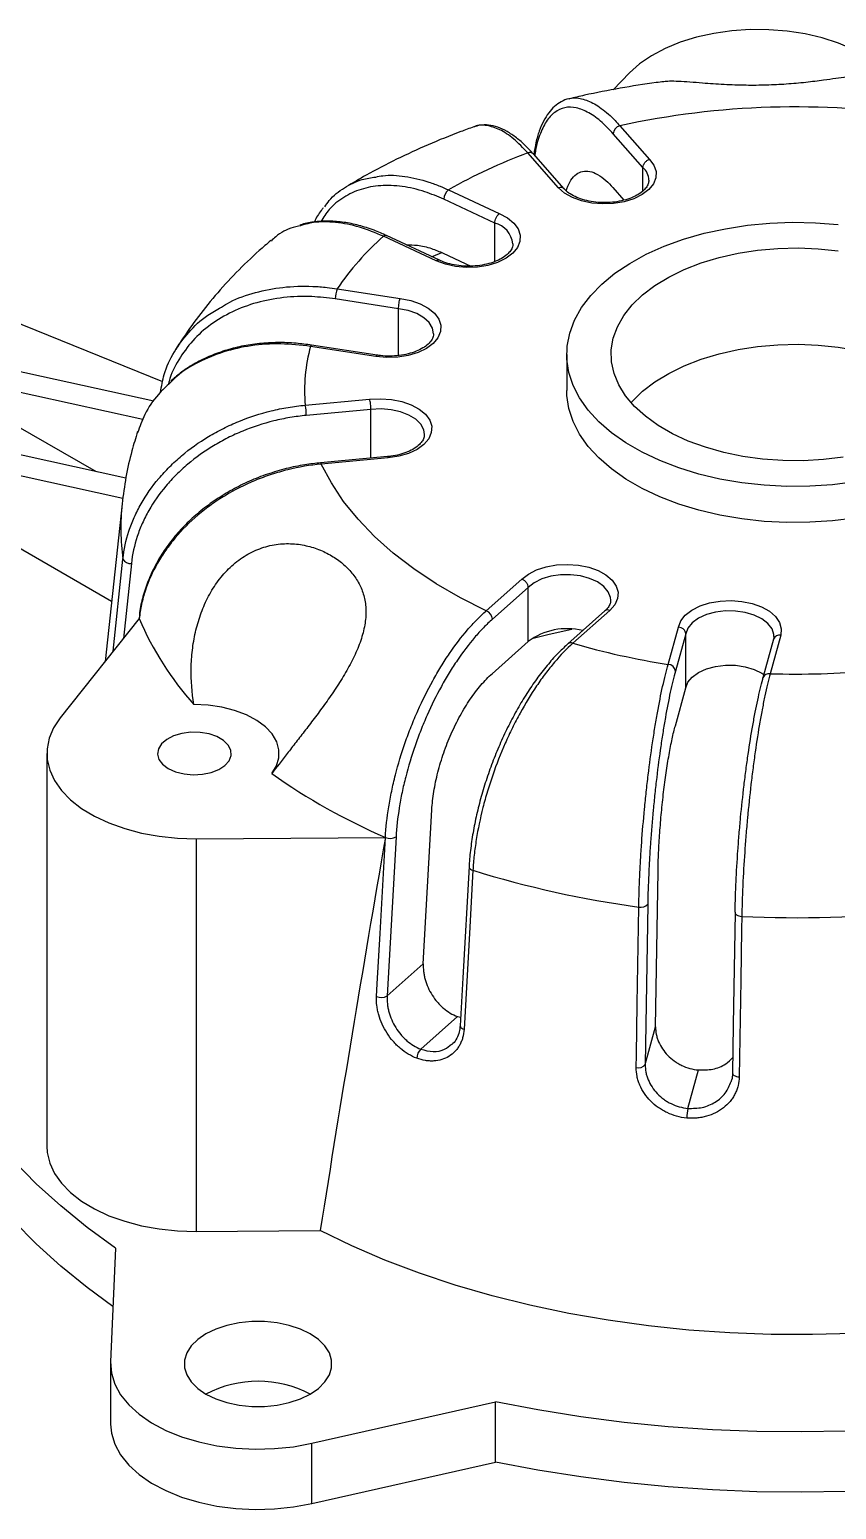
# Model space of a CAD drawing. Header units: millimetres. Extents: x 2 to 418, y 2 to 295.
# Drawn here: x 282.8 to 319.2, y 174.5 to 241.3 of the extents above; entities that cross this region are included whole.
import ezdxf

# ---------------------------------------------------------------- set-up
doc = ezdxf.new("R2010")
doc.units = ezdxf.units.MM

msp = doc.modelspace()

# ---------------------------------------------------------------- linework, layer by layer
at = {"color": 7, "linetype": 'Continuous', "lineweight": 25}
for p, q in [((309.872121, 239.348742), (309.134374, 238.59134)), ((309.43855, 236.961526), (310.777929, 235.444021)), ((310.484713, 235.08019), (309.141548, 236.601985)), ((306.673315, 234.163888), (305.28306, 235.739034)), ((306.923228, 234.112286), (305.532973, 235.687431)), ((310.484713, 234.02057), (310.484713, 235.08019)), ((301.699012, 234.063358), (303.991777, 232.99154)), ((309.126716, 234.169167), (309.626341, 233.603095)), ((303.788484, 232.566785), (301.489239, 233.641633)), ((301.143962, 230.8583), (298.764109, 231.97083)), ((301.285125, 230.888087), (298.905272, 232.000617)), ((303.788484, 230.823864), (303.788484, 232.566785)), ((288.785239, 225.393748), (274.951743, 230.98554)), ((301.463849, 231.203879), (302.701934, 230.625101)), ((296.67054, 229.598476), (299.52025, 229.157672)), ((299.442032, 228.698373), (296.584267, 229.140423)), ((299.442032, 226.580728), (299.442032, 228.698373)), ((298.421648, 226.540181), (295.463695, 226.997729)), ((298.472603, 226.597417), (295.51465, 227.054964)), ((307.044816, 226.635522), (307.044816, 225.00244)), ((288.383767, 224.520385), (279.076532, 226.56333)), ((277.898021, 225.88299), (285.771624, 221.337655)), ((287.890822, 223.689562), (277.898021, 225.88299)), ((295.222602, 224.338897), (298.136517, 224.605326)), ((298.196898, 224.143838), (295.274746, 223.876656)), ((298.196898, 221.947381), (298.196898, 224.143838)), ((287.119651, 221.041762), (274.362487, 223.841969)), ((273.183976, 223.161629), (286.478025, 215.487138)), ((286.986443, 220.131977), (273.183976, 223.161629)), ((298.946734, 222.015941), (295.922137, 221.739392)), ((298.977085, 221.956173), (295.952488, 221.679624)), ((286.949559, 219.879596), (286.185757, 212.764597)), ((303.407376, 215.053527), (305.014191, 216.481897)), ((305.298289, 216.10895), (303.686933, 214.676542)), ((305.298289, 213.659327), (305.298289, 216.10895)), ((287.725843, 214.700961), (284.156913, 210.213713)), ((287.717324, 214.756637), (287.709283, 214.68014)), ((308.765443, 215.046828), (307.097596, 213.564203)), ((308.986906, 215.069879), (307.319059, 213.587254)), ((311.624868, 212.633262), (312.086387, 214.315429)), ((312.41692, 214.017901), (311.954097, 212.330979)), ((312.41692, 211.568278), (312.41692, 214.017901)), ((316.710501, 213.958296), (316.231452, 212.212233)), ((303.66914, 212.211103), (305.298289, 213.659327)), ((316.389046, 213.774309), (315.909997, 212.028247)), ((316.389046, 213.774309), (316.387687, 213.769103)), ((311.948986, 209.862728), (312.41692, 211.568278)), ((283.548813, 208.607835), (283.548813, 190.867426)), ((300.560183, 199.104559), (300.947284, 206.064649)), ((290.291187, 204.759499), (298.847273, 204.815594)), ((290.291187, 204.759499), (290.291187, 187.01909)), ((299.328669, 204.839287), (298.928963, 197.654494)), ((311.056013, 196.265123), (311.167199, 203.286356)), ((310.70229, 201.805333), (310.587485, 194.557405)), ((314.650404, 201.444466), (314.646343, 201.419705)), ((298.928963, 197.654494), (300.560183, 199.104559)), ((300.444892, 195.251969), (302.100934, 196.724099)), ((302.100934, 196.724099), (302.249609, 196.695562)), ((310.587485, 194.557405), (311.056013, 196.265123)), ((312.514479, 192.577349), (312.990137, 194.311052)), ((290.291187, 187.01909), (295.900612, 187.055866)), ((286.647544, 186.268968), (286.432029, 181.12477)), ((286.43008, 181.031718), (286.43008, 178.309915)), ((295.527682, 177.448114), (303.827552, 179.324444)), ((303.827552, 176.602642), (303.827552, 179.324444)), ((295.527682, 174.726312), (295.527682, 177.448114)), ((295.527682, 174.726312), (303.827552, 176.602642))]:
    msp.add_line(p, q, dxfattribs=at)
at = {"color": 8, "linetype": 'Continuous', "lineweight": 25}
msp.add_line((287.37115, 217.191007), (287.015528, 213.807876), dxfattribs=at)
at = {"color": 7, "linetype": 'Continuous', "lineweight": 25, "flags": 128}
for points in [[(321.121466, 239.68844), (320.594745, 240.064719), (319.990413, 240.399878), (319.31802, 240.688622), (318.58819, 240.926387), (317.812455, 241.109416), (317.003073, 241.234818), (316.172834, 241.30061), (315.334857, 241.305754), (314.502382, 241.250167), (313.688565, 241.134729), (312.906264, 240.961263), (312.167841, 240.732511), (311.484965, 240.452086), (310.868424, 240.124421), (310.327963, 239.754692), (309.872121, 239.348742)], [(310.777929, 235.444021), (310.976739, 235.182167), (311.075339, 234.901988), (311.069287, 234.616107), (310.958856, 234.337403), (310.74902, 234.078432), (310.449234, 233.85086), (310.073001, 233.664939), (309.637272, 233.529046), (309.161676, 233.449301), (308.667639, 233.429298), (308.177418, 233.469938), (307.713096, 233.56939), (307.295592, 233.723173), (306.943714, 233.924361), (306.673315, 234.163888)], [(303.991777, 232.99154), (304.357893, 232.799006), (304.645372, 232.566202), (304.841265, 232.303616), (304.936746, 232.023077), (304.927513, 231.737225), (304.813984, 231.458936), (304.601272, 231.200748), (304.298959, 230.974292), (303.920666, 230.78977), (303.483434, 230.655495), (303.006961, 230.577515), (302.512712, 230.559344), (302.022952, 230.601801), (301.559747, 230.702972), (301.143962, 230.8583)], [(320.052613, 220.873478), (319.045513, 220.748385), (318.021842, 220.6818), (316.991774, 220.674387), (315.965546, 220.726218), (314.953356, 220.836778), (313.965266, 221.004968), (313.011094, 221.229118), (312.100324, 221.506999), (311.242008, 221.835849), (310.444675, 222.212401), (309.71625, 222.632912), (309.063972, 223.093202), (308.494325, 223.588698), (308.012969, 224.114474), (307.624688, 224.665306), (307.333342, 225.235718), (307.141826, 225.820043), (307.052042, 226.412472), (307.064884, 227.007117), (307.180224, 227.59807), (307.396916, 228.179456), (307.712806, 228.745499), (308.124754, 229.290571), (308.628666, 229.809256), (309.219535, 230.296399), (309.891488, 230.747159), (310.637846, 231.157055), (311.451193, 231.522014), (312.323445, 231.83841), (313.245932, 232.103096), (314.209487, 232.313444), (315.204534, 232.467361), (316.221183, 232.563319), (317.249331, 232.600364), (318.278759, 232.578128), (319.299236, 232.496832)], [(319.534975, 221.988712), (318.636386, 221.879943), (317.722524, 221.8289), (316.804482, 221.836203), (315.893404, 221.901763), (315.000348, 222.024785), (314.136155, 222.203775), (313.311316, 222.43656), (312.535843, 222.720314), (311.819149, 223.051594), (311.169933, 223.426379), (310.596077, 223.840117), (310.104546, 224.287789), (309.701307, 224.763958), (309.391254, 225.262846), (309.178151, 225.778396), (309.064585, 226.30435), (309.051935, 226.834325), (309.140353, 227.361886), (309.328768, 227.88063), (309.61489, 228.384261), (309.995249, 228.866664), (310.465225, 229.321983), (311.019116, 229.744693), (311.650196, 230.129662), (312.350806, 230.472217), (313.112441, 230.768199), (313.925856, 231.014016), (314.781177, 231.206684), (315.668022, 231.343865), (316.575625, 231.423893), (317.49297, 231.445796), (318.408921, 231.409309), (319.312361, 231.314875)], [(299.52025, 229.157672), (299.990366, 229.067748), (300.417018, 228.922572), (300.780984, 228.728684), (301.065867, 228.494819), (301.258835, 228.231512), (301.351193, 227.950626), (301.33878, 227.664813), (301.222157, 227.386951), (301.006577, 227.129557), (300.701752, 226.904227), (300.321413, 226.721111), (299.882697, 226.588459), (299.405366, 226.512248), (298.910925, 226.49591), (298.421648, 226.540181)], [(309.947295, 224.458079), (309.995249, 224.511779), (310.465225, 224.967099), (311.019116, 225.389809), (311.650196, 225.774778), (312.350806, 226.117332), (313.112441, 226.413315), (313.925856, 226.659132), (314.781177, 226.8518), (315.668022, 226.988981), (316.575625, 227.069008), (317.49297, 227.090912), (318.408921, 227.054425), (319.312361, 226.95999), (320.192321, 226.808755), (321.038121, 226.602555), (321.839494, 226.343892), (322.586713, 226.035907), (323.270706, 225.682338)], [(298.136517, 224.605326), (298.629346, 224.633562), (299.121397, 224.601116), (299.590503, 224.509451), (300.01553, 224.362697), (300.377332, 224.167464), (300.659608, 223.932547), (300.849642, 223.66853), (300.938873, 223.387307), (300.923282, 223.101547), (300.80357, 222.824123), (300.58513, 222.567533), (300.277805, 222.343337), (299.895437, 222.161635), (299.455254, 222.030613), (298.977085, 221.956173)], [(320.052613, 219.240396), (319.045513, 219.115303), (318.021842, 219.048719), (316.991774, 219.041305), (315.965546, 219.093136), (314.953356, 219.203696), (313.965266, 219.371887), (313.011094, 219.596036), (312.100324, 219.873917), (311.242008, 220.202768), (310.444675, 220.579319), (309.71625, 220.99983), (309.063972, 221.460121), (308.494325, 221.955616), (308.012969, 222.481393), (307.624688, 223.032224), (307.333342, 223.602637), (307.141826, 224.186961), (307.052042, 224.77939), (307.044816, 225.00244)], [(303.407376, 215.053527), (302.241354, 215.639216), (301.1488, 216.270352), (300.135018, 216.94387), (299.204929, 217.656502), (298.363047, 218.404789), (297.613457, 219.185098), (296.9598, 219.993643), (296.405246, 220.826499), (295.952488, 221.679624)], [(305.014191, 216.481897), (305.30761, 216.712218), (305.678623, 216.901602), (306.110517, 217.041517), (306.583834, 217.125659), (307.077251, 217.150238), (307.568539, 217.114147), (308.035567, 217.019012), (308.457294, 216.869118), (308.814722, 216.671218), (309.091748, 216.434228), (309.275892, 216.168823), (309.358859, 215.886962), (309.336911, 215.601341), (309.211036, 215.324827), (308.986906, 215.069879)], [(312.086387, 214.315429), (312.192162, 214.594734), (312.397666, 214.85486), (312.693642, 215.084089), (313.066754, 215.272093), (313.500195, 215.410404), (313.974439, 215.49279), (314.468119, 215.515539), (314.958996, 215.477627), (315.424955, 215.380762), (315.845006, 215.229308), (316.200225, 215.030087), (316.474609, 214.792074), (316.655797, 214.525993), (316.735626, 214.243829), (316.710501, 213.958296)], [(305.4704, 213.804499), (306.252305, 213.997217), (307.279081, 214.227294)], [(312.41692, 211.568278), (312.515873, 211.824801), (312.712749, 212.06176), (312.997351, 212.266879), (313.354931, 212.429529), (313.766963, 212.541284), (314.212099, 212.596353), (314.667277, 212.591884), (315.108911, 212.528107), (315.514121, 212.408327), (315.861912, 212.23875), (315.951601, 212.179887)], [(286.647544, 186.268968), (285.370868, 187.201278), (284.178973, 188.170271), (283.075016, 189.173381), (282.061921, 190.207952), (281.14237, 191.271242), (280.318802, 192.360436), (279.593395, 193.472648), (278.968072, 194.604933), (278.44449, 195.75429), (278.024035, 196.917677), (277.707821, 198.09201), (277.496685, 199.274181), (277.391187, 200.461056), (277.391606, 201.649494), (277.497941, 202.836344), (277.709911, 204.018465), (278.026953, 205.192724), (278.448228, 206.356012), (278.972621, 207.505246), (279.598742, 208.637384), (280.324933, 209.749425), (281.14927, 210.838426), (282.06957, 211.9015)], [(315.902222, 211.970155), (315.908548, 212.022677), (315.909997, 212.028247)], [(293.70966, 207.697779), (293.92273, 208.044947), (294.033105, 208.407707), (294.037727, 208.776011), (293.936468, 209.139657), (293.732134, 209.488571), (293.430383, 209.813087), (293.039577, 210.104216), (292.570539, 210.353894), (292.036263, 210.555203), (291.451549, 210.702569), (290.832595, 210.791907), (290.196546, 210.820744)], [(284.156913, 210.213713), (283.855793, 209.762242), (283.655165, 209.292529), (283.5582, 208.811997), (283.566429, 208.328239), (283.679723, 207.848899), (283.896291, 207.381551), (284.212711, 206.93358), (284.623983, 206.512065), (285.123609, 206.123666), (285.703694, 205.774521), (286.355071, 205.470146), (287.067449, 205.21535), (287.829569, 205.014161), (288.629391, 204.869757), (289.454275, 204.78442), (290.291187, 204.759499)], [(289.036968, 207.927495), (289.367077, 207.779676), (289.750494, 207.683892), (290.163128, 207.646164), (290.579052, 207.668861), (290.97213, 207.750557), (291.317666, 207.886119), (291.593947, 208.067029), (291.783614, 208.28192), (291.87475, 208.517289), (291.861627, 208.758348), (291.745071, 208.98995), (291.532405, 209.197541), (291.236991, 209.36808), (290.877393, 209.490849), (290.476204, 209.558136), (290.058632, 209.565711), (289.650916, 209.5131), (289.278674, 209.403608), (288.965294, 209.244114), (288.730469, 209.04464), (288.588952, 208.817721), (288.549635, 208.577614), (288.61499, 208.339405), (288.78091, 208.118063), (289.036968, 207.927495)], [(298.448052, 197.630586), (298.47975, 198.201091), (298.606543, 200.483113), (298.847273, 204.815594)], [(302.627942, 203.496305), (302.348132, 198.466936), (302.228248, 196.311519)], [(302.801988, 203.333137), (302.770205, 202.762659), (302.643077, 200.48075), (302.401744, 196.148511)], [(310.181709, 194.424695), (310.190778, 195.000203), (310.227054, 197.302234), (310.295921, 201.672704)], [(314.646344, 201.41965), (314.565975, 196.346087), (314.531542, 194.171734)], [(314.953221, 201.246996), (314.944055, 200.671493), (314.907394, 198.369487), (314.837806, 193.999095)], [(286.536745, 183.624271), (285.370868, 184.479475), (284.178973, 185.448468), (283.075016, 186.451578), (282.061921, 187.486149), (281.14237, 188.549439), (280.318802, 189.638633), (279.593395, 190.750845), (278.968072, 191.88313), (278.44449, 193.032488), (278.024035, 194.195874), (277.707821, 195.370208), (277.496685, 196.552378), (277.391187, 197.739254), (277.37815, 198.328773)], [(283.548813, 190.867426), (283.566429, 190.58783), (283.679723, 190.10849), (283.896291, 189.641142), (284.212711, 189.193171), (284.623983, 188.771656), (285.123609, 188.383257), (285.703694, 188.034112), (286.355071, 187.729737), (287.067449, 187.474941), (287.829569, 187.273752), (288.629391, 187.129348), (289.454275, 187.044011), (290.291187, 187.01909)], [(320.004422, 182.415085), (318.142211, 182.358718), (316.277468, 182.364314), (314.416373, 182.431857), (312.565096, 182.56112), (310.729775, 182.751677), (308.916494, 183.002896), (307.131263, 183.313943), (305.380001, 183.683788), (303.668514, 184.111204), (302.002474, 184.594775), (300.387405, 185.132897), (298.828661, 185.723787), (297.331409, 186.365486), (295.900612, 187.055866)], [(290.739724, 179.671038), (291.184826, 179.45543), (291.68802, 179.287717), (292.234017, 179.172994), (292.806228, 179.114748), (293.387266, 179.114748), (293.959477, 179.172994), (294.505475, 179.287717), (295.008669, 179.45543), (295.45377, 179.671038), (295.827254, 179.927989), (296.117773, 180.218477), (296.3165, 180.533675), (296.417396, 180.864005), (296.417396, 181.199431), (296.3165, 181.529762), (296.117773, 181.844959), (295.827254, 182.135447), (295.45377, 182.392398), (295.008669, 182.608006), (294.505475, 182.775719), (293.959477, 182.890442), (293.387266, 182.948688), (292.806228, 182.948688), (292.234017, 182.890442), (291.68802, 182.775719), (291.184826, 182.608006), (290.739724, 182.392398), (290.36624, 182.135447), (290.075721, 181.844959), (289.876994, 181.529762), (289.776098, 181.199431), (289.776098, 180.864005), (289.876994, 180.533675), (290.075721, 180.218477), (290.36624, 179.927989), (290.739724, 179.671038)], [(286.432029, 181.12477), (286.468232, 180.620574), (286.618396, 180.123446), (286.87994, 179.641934), (287.248368, 179.184316), (287.717345, 178.758459), (288.278808, 178.371686), (288.923105, 178.030646), (289.639157, 177.741203), (290.414654, 177.508332), (291.236264, 177.336037), (292.089861, 177.227282), (292.960768, 177.183934), (293.834013, 177.20674), (294.694583, 177.295308), (295.527682, 177.448114)], [(319.659631, 177.996659), (317.647508, 177.959591), (315.634703, 177.981012), (313.626314, 178.060868), (311.627429, 178.198956), (309.64311, 178.394926), (307.678383, 178.648283), (305.738226, 178.958384), (303.827552, 179.324444)], [(286.43008, 178.309915), (286.468232, 177.898771), (286.618396, 177.401643), (286.87994, 176.920131), (287.248368, 176.462513), (287.717345, 176.036656), (288.278808, 175.649884), (288.923105, 175.308844), (289.639157, 175.0194), (290.414654, 174.786529), (291.236264, 174.614235), (292.089861, 174.505479), (292.960768, 174.462131), (293.834013, 174.484937), (294.694583, 174.573505), (295.527682, 174.726312)], [(319.659631, 175.274856), (317.647508, 175.237789), (315.634703, 175.259209), (313.626314, 175.339065), (311.627429, 175.477153), (309.64311, 175.673124), (307.678383, 175.92648), (305.738226, 176.236582), (303.827552, 176.602642)]]:
    msp.add_lwpolyline(points, dxfattribs=at)
at = {"color": 8, "linetype": 'Continuous', "lineweight": 25, "flags": 128}
for points in [[(300.950751, 231.0444), (301.007235, 231.069089), (301.40447, 231.239001)], [(301.025556, 227.567212), (300.977159, 227.821573), (300.827702, 228.069812), (300.584874, 228.29211), (300.261255, 228.476947), (299.873613, 228.614748), (299.442032, 228.698373)], [(295.515413, 227.054826), (295.511625, 227.055123), (295.49671, 227.048141), (295.480526, 227.028761), (295.463695, 226.997729)], [(298.421648, 226.540181), (298.438479, 226.571213), (298.454663, 226.590593), (298.469578, 226.597576), (298.472603, 226.597417)], [(300.612065, 223.011619), (300.578641, 223.22463), (300.445347, 223.475918), (300.217069, 223.703295), (299.905632, 223.894981), (299.527175, 224.041042), (299.101304, 224.133913), (298.650086, 224.16878), (298.196898, 224.143838)], [(298.977085, 221.956173), (298.966912, 221.988022), (298.95713, 222.008187), (298.948115, 222.015894), (298.946734, 222.015941)], [(295.921673, 221.73933), (295.923518, 221.739345), (295.932533, 221.731638), (295.942315, 221.711473), (295.952488, 221.679624)], [(286.550023, 213.222592), (286.550933, 213.231253), (286.987994, 217.389524)], [(309.029998, 215.527671), (309.018271, 215.656228), (308.917837, 215.912558), (308.719592, 216.149137), (308.433807, 216.353706), (308.075288, 216.515667), (307.662612, 216.626627), (307.21716, 216.680839), (306.762012, 216.675493), (306.320748, 216.610866), (305.916233, 216.490306), (305.569424, 216.32006), (305.298289, 216.10895)], [(287.7174, 214.757468), (287.716866, 214.740063), (287.725843, 214.700961)], [(316.405886, 213.893338), (316.400851, 213.978781), (316.317068, 214.237098), (316.134265, 214.477785), (315.861912, 214.688373), (315.514121, 214.857949), (315.108911, 214.977729), (314.667277, 215.041506), (314.212099, 215.045976), (313.766963, 214.990906), (313.354931, 214.879152), (312.997351, 214.716501), (312.712749, 214.511383), (312.515873, 214.274424), (312.41692, 214.017901)], [(302.628032, 203.497824), (302.628116, 203.483841), (302.638129, 203.448457), (302.661783, 203.414314), (302.69808, 203.382854), (302.745483, 203.355408), (302.801988, 203.333137)], [(314.646343, 201.419705), (314.646739, 201.40997), (314.657151, 201.37566), (314.681199, 201.342986), (314.717865, 201.31333), (314.7656, 201.287947), (314.822385, 201.267909), (314.88582, 201.254063), (314.953221, 201.246996)], [(302.22823, 196.311578), (302.228398, 196.299162), (302.238345, 196.263816), (302.261908, 196.2297), (302.298091, 196.198254), (302.345368, 196.170805), (302.401744, 196.148511)], [(314.531536, 194.171789), (314.531929, 194.162079), (314.542306, 194.127804), (314.56629, 194.09516), (314.60287, 194.065522), (314.650501, 194.040142), (314.707175, 194.02009), (314.770501, 194.006213), (314.837806, 193.999095)]]:
    msp.add_lwpolyline(points, dxfattribs=at)
at = {"color": 7, "linetype": 'Continuous', "lineweight": 25}
for centre, radius, start, end in [((317.391422, 200.224176), 37.58831, 81.25503915, 102.2148634), ((309.549977, 236.56704), 0.409921, 105.77290688, 175.1096927), ((313.714956, 213.033581), 24.220538, 110.37297849, 119.74267841), ((302.055276, 233.623112), 0.56634, 128.98103865, 178.12592955), ((306.953164, 222.634156), 12.419102, 131.2535076, 145.89060288), ((297.85586, 229.138073), 1.271595, 158.77279644, 179.8941026), ((302.693551, 225.001806), 7.500302, 164.56694127, 185.07066549), ((293.198352, 223.876482), 2.076394, 0.00480962, 12.8677157), ((287.313923, 217.549575), 0.363106, 206.15381727, 279.06772717), ((300.644858, 220.200353), 14.040808, 203.05857871, 221.91480201), ((303.250126, 214.64477), 0.437961, 4.16020859, 68.95810677), ((307.04606, 211.349679), 2.896407, 75.66443544, 127.11573234), ((316.710267, 245.780074), 33.534646, 253.73711204, 261.2776657), ((311.61628, 212.293478), 0.339892, 6.33438682, 88.55226749), ((317.378526, 250.439175), 38.244148, 268.2812431, 275.18865945), ((310.546624, 231.69026), 29.310792, 234.94035682, 246.47505729), ((299.064504, 205.304215), 0.534734, 246.0309926, 299.60454129), ((316.470714, 247.282229), 46.02561, 252.72364272, 262.28995402), ((310.399755, 202.043428), 0.38499, 254.35334748, 321.79727254), ((317.377206, 253.678712), 52.487718, 267.35302711, 276.11579357), ((298.664803, 198.119368), 0.534685, 246.08502624, 299.60697848), ((300.909522, 194.802051), 0.646766, 135.92159584, 176.3931005), ((310.285131, 194.795179), 0.384649, 254.40270562, 321.81810782), ((314.5575, 192.112956), 2.095137, 167.19386165, 179.272605), ((293.096747, 175.146329), 5.101445, 62.48665146, 117.51334854)]:
    msp.add_arc(centre, radius, start, end, dxfattribs=at)
at = {"color": 8, "linetype": 'Continuous', "lineweight": 25}
for centre, radius, start, end in [((305.368507, 235.521885), 0.233355, 45.1874972, 111.47943449), ((309.952774, 234.482936), 0.799795, 1.40046671, 48.310408), ((306.758789, 233.946141), 0.233922, 45.89751581, 111.43204469), ((298.860003, 231.865766), 0.142246, 71.44305289, 132.38730246), ((303.504376, 231.485936), 1.117565, 7.50191491, 75.27259318), ((301.239929, 230.75308), 0.142412, 71.63285752, 132.36664054), ((297.086262, 218.790728), 10.195018, 173.84056334, 187.89973731), ((308.894797, 214.879435), 0.211549, 64.18918219, 127.69521923), ((316.657308, 213.678423), 0.284883, 79.23858322, 160.33121791), ((307.227621, 213.392867), 0.214819, 64.80809411, 128.08124145), ((316.18403, 211.922276), 0.293809, 80.71172808, 158.85807305)]:
    msp.add_arc(centre, radius, start, end, dxfattribs=at)
at = {"color": 7, "linetype": 'Continuous', "lineweight": 25}
for points, knots in [([(311.426459, 238.950689), (311.313095, 238.937506), (310.649984, 238.860391), (309.453668, 238.659808), (308.142708, 238.411514), (307.383266, 238.233956), (307.151816, 238.179843)], [0, 0, 0, 0, 0.077860364, 0.455432503, 0.834036018, 1, 1, 1, 1]), ([(320.508567, 239.227708), (320.486642, 239.230786), (320.392779, 239.243966), (320.118592, 239.221027), (319.700647, 239.170443), (319.200916, 239.096906), (318.591595, 239.009162), (317.842427, 238.914439), (316.970062, 238.834598), (316.060333, 238.789205), (315.11151, 238.782917), (314.130112, 238.818288), (313.277002, 238.87854), (312.594464, 238.933035), (312.087336, 238.966555), (311.684567, 238.979576), (311.505818, 238.95969), (311.42644, 238.950859)], [0, 0, 0, 0, 0.018492124, 0.079166184, 0.141822362, 0.199448877, 0.258413927, 0.337782943, 0.419441556, 0.50016072, 0.582709863, 0.673260031, 0.76717922, 0.828004417, 0.890484591, 0.951366889, 1, 1, 1, 1]), ([(307.154493, 238.180131), (307.147619, 238.179392), (307.018972, 238.165571), (306.788911, 238.054913), (306.48055, 237.846499), (306.215613, 237.551682), (305.985313, 237.183432), (305.793363, 236.732806), (305.644943, 236.228495), (305.582598, 235.846871), (305.552868, 235.66489)], [0, 0, 0, 0, 0.007744953, 0.144951326, 0.280525536, 0.417665671, 0.562043969, 0.711970089, 0.862650688, 1, 1, 1, 1]), ([(302.83647, 236.911082), (302.641307, 236.840661), (301.943627, 236.588916), (300.773747, 236.111352), (299.347582, 235.454994), (298.1106, 234.816155), (297.369604, 234.376701), (297.067865, 234.197752)], [0, 0, 0, 0, 0.094909585, 0.339287111, 0.584700646, 0.830887504, 1, 1, 1, 1]), ([(305.53269, 235.682402), (305.416675, 235.81043), (305.163254, 236.09009), (304.767571, 236.429255), (304.348235, 236.714388), (303.928021, 236.90781), (303.518159, 237.001045), (303.151232, 237.007487), (302.936058, 236.937214), (302.844716, 236.907384)], [0, 0, 0, 0, 0.12979568, 0.283522259, 0.439269486, 0.594530795, 0.745623938, 0.892016461, 1, 1, 1, 1]), ([(310.484713, 235.08019), (310.484713, 235.116141), (310.49233, 235.153804), (310.521731, 235.228914), (310.543489, 235.26591), (310.597542, 235.333029), (310.630223, 235.363527), (310.700738, 235.412722), (310.73974, 235.43211), (310.777929, 235.444021)], [0, 0, 0, 0, 0.25, 0.25, 0.5, 0.5, 0.75, 0.75, 1, 1, 1, 1]), ([(296.111934, 233.29873), (296.175371, 233.394797), (296.411244, 233.751996), (296.978981, 234.175667), (297.685699, 234.542006), (298.202135, 234.616208), (298.409065, 234.64594)], [0, 0, 0, 0, 0.122967707, 0.457223842, 0.782516185, 1, 1, 1, 1]), ([(307.025396, 234.017684), (307.033545, 234.051688), (307.081994, 234.253849), (307.230288, 234.51981), (307.46518, 234.792292), (307.754741, 234.923751), (308.079129, 234.921107), (308.436776, 234.778286), (308.789173, 234.527329), (309.022787, 234.279444), (309.126716, 234.169167)], [0, 0, 0, 0, 0.028369252, 0.168658252, 0.313005701, 0.453485239, 0.598016288, 0.738899839, 0.883842989, 1, 1, 1, 1]), ([(310.748493, 234.502138), (310.744534, 234.447657), (310.736833, 234.341701), (310.637329, 234.167232), (310.46679, 233.987885), (310.216844, 233.817932), (309.894114, 233.671758), (309.51887, 233.562995), (309.107236, 233.498316), (308.677869, 233.482007), (308.251359, 233.5154), (307.848696, 233.596455), (307.4894, 233.719641), (307.191675, 233.87577), (307.01494, 234.013348), (306.941436, 234.092643), (306.923228, 234.112286)], [0, 0, 0, 0, 0.077616691, 0.150951461, 0.221682481, 0.297074874, 0.372052227, 0.447320504, 0.523111417, 0.59926867, 0.675534522, 0.751565765, 0.827051003, 0.90175621, 0.975662928, 1, 1, 1, 1]), ([(298.905196, 231.994935), (298.715026, 232.080981), (298.294556, 232.271231), (297.646221, 232.473235), (296.970363, 232.611992), (296.311991, 232.667169), (295.681664, 232.632031), (295.237049, 232.566615), (295.018231, 232.487152), (294.986628, 232.475676)], [0, 0, 0, 0, 0.138250177, 0.305674827, 0.472722047, 0.63850223, 0.80530179, 0.97188041, 1, 1, 1, 1]), ([(296.042394, 233.260185), (296.009515, 233.220386), (295.853451, 233.031477), (295.719514, 232.811616), (295.640418, 232.617895), (295.638936, 232.614264)], [0, 0, 0, 0, 0.207546191, 0.985145054, 1, 1, 1, 1]), ([(303.788484, 232.566785), (303.788484, 232.602735), (303.793761, 232.641981), (303.814132, 232.723198), (303.829209, 232.764714), (303.866674, 232.843063), (303.88933, 232.880351), (303.938228, 232.944199), (303.965281, 232.971692), (303.991777, 232.99154)], [0, 0, 0, 0, 0.25, 0.25, 0.5, 0.5, 0.75, 0.75, 1, 1, 1, 1]), ([(294.926122, 232.425013), (294.842372, 232.406905), (294.456009, 232.323371), (294.030851, 232.095993), (293.750709, 231.821285), (293.682343, 231.754246)], [0, 0, 0, 0, 0.1730196613, 0.7981849741, 1, 1, 1, 1]), ([(293.666327, 231.772267), (293.491121, 231.622472), (292.949848, 231.159706), (292.100624, 230.340721), (291.148375, 229.30482), (290.28906, 228.22672), (289.714104, 227.398739), (289.425798, 226.932418), (289.373361, 226.847603)], [0, 0, 0, 0, 0.103711318, 0.320400132, 0.535105974, 0.746374883, 0.953869905, 1, 1, 1, 1]), ([(299.801875, 231.581474), (299.963207, 231.581356), (300.324706, 231.581091), (300.889745, 231.446835), (301.286124, 231.279091), (301.463849, 231.203879)], [0, 0, 0, 0, 0.30776897, 0.689623607, 1, 1, 1, 1]), ([(304.606029, 231.631568), (304.604386, 231.584519), (304.600933, 231.485664), (304.514233, 231.320814), (304.353581, 231.140459), (304.112372, 230.96784), (303.796939, 230.817558), (303.427285, 230.703791), (303.019163, 230.633413), (302.590927, 230.611047), (302.16279, 230.638317), (301.756641, 230.71397), (301.4678, 230.806377), (301.322597, 230.871326), (301.285125, 230.888087)], [0, 0, 0, 0, 0.079661085, 0.167376513, 0.251371323, 0.340937577, 0.429803216, 0.518907725, 0.60863416, 0.698827239, 0.789188757, 0.879327139, 0.968858386, 1, 1, 1, 1]), ([(288.686132, 224.922884), (288.732547, 225.192679), (288.84324, 225.836099), (289.274742, 226.75487), (289.937815, 227.656072), (290.663914, 228.338873), (291.225992, 228.650698), (291.437578, 228.768081)], [0, 0, 0, 0, 0.168037721, 0.40074398, 0.626872797, 0.859540983, 1, 1, 1, 1]), ([(299.442032, 228.698373), (299.442032, 228.734324), (299.444056, 228.774465), (299.451875, 228.859141), (299.457664, 228.903217), (299.472063, 228.98793), (299.480777, 229.029068), (299.499603, 229.101226), (299.51003, 229.133318), (299.52025, 229.157672)], [0, 0, 0, 0, 0.25, 0.25, 0.5, 0.5, 0.75, 0.75, 1, 1, 1, 1]), ([(301.017811, 227.567341), (301.017656, 227.526549), (301.0173, 227.433521), (300.940382, 227.276785), (300.787969, 227.095694), (300.55406, 226.920997), (300.244784, 226.767414), (299.879962, 226.649629), (299.474888, 226.574508), (299.048047, 226.547505), (298.709808, 226.563951), (298.522105, 226.590433), (298.472603, 226.597417)], [0, 0, 0, 0, 0.085114982, 0.194108754, 0.297780503, 0.408373539, 0.517818568, 0.627464315, 0.737872062, 0.848885831, 0.960147044, 1, 1, 1, 1]), ([(295.514612, 227.049425), (295.282313, 227.082575), (294.768324, 227.155923), (293.976178, 227.178666), (293.149721, 227.135663), (292.34851, 227.012629), (291.582415, 226.81463), (290.857098, 226.545202), (290.185061, 226.203154), (289.609849, 225.830238), (289.29079, 225.546009), (289.150239, 225.4208)], [0, 0, 0, 0, 0.09580871, 0.211988256, 0.329146362, 0.44558336, 0.56154461, 0.678176271, 0.794335369, 0.90940087, 1, 1, 1, 1]), ([(289.132575, 225.358469), (288.945067, 225.18707), (288.480397, 224.762321), (287.971669, 223.991961), (287.751364, 223.365694), (287.652234, 223.083894)], [0, 0, 0, 0, 0.271196318, 0.672061304, 1, 1, 1, 1]), ([(298.196898, 224.143838), (298.196898, 224.179789), (298.195319, 224.219985), (298.189234, 224.304874), (298.184734, 224.349108), (298.173577, 224.434219), (298.166842, 224.475599), (298.152342, 224.548288), (298.144339, 224.580677), (298.136517, 224.605326)], [0, 0, 0, 0, 0.25, 0.25, 0.5, 0.5, 0.75, 0.75, 1, 1, 1, 1]), ([(286.987994, 217.389524), (287.032961, 217.817132), (287.124958, 218.238793), (287.330538, 218.862731), (287.410405, 219.069276), (287.593217, 219.479444), (287.696809, 219.684109), (288.037561, 220.283242), (288.304356, 220.664134), (288.762578, 221.208324), (288.925052, 221.385167), (289.18376, 221.643413), (289.272693, 221.728487), (289.453849, 221.894607), (289.546232, 221.975829), (290.017016, 222.372899), (290.4218, 222.661867), (291.070987, 223.052499), (291.295132, 223.175877), (291.754914, 223.406197), (291.988432, 223.51215), (292.699524, 223.80325), (293.18755, 223.96186), (293.94081, 224.145882), (294.196157, 224.198258), (294.708099, 224.283237), (294.96531, 224.316008), (295.222602, 224.338897)], [0, 0, 0, 0, 0.125, 0.125, 0.1875, 0.1875, 0.25, 0.25, 0.375, 0.375, 0.4375, 0.4375, 0.46875, 0.46875, 0.5, 0.5, 0.625, 0.625, 0.6875, 0.6875, 0.75, 0.75, 0.875, 0.875, 0.9375, 0.9375, 1, 1, 1, 1]), ([(295.274746, 223.876656), (295.027845, 223.854081), (294.781726, 223.822136), (294.291045, 223.7396), (294.045895, 223.688806), (293.322944, 223.510705), (292.85453, 223.357568), (292.171985, 223.076907), (291.947836, 222.974807), (291.506493, 222.75296), (291.291309, 222.634153), (290.668093, 222.258121), (290.279486, 221.980094), (289.827502, 221.598198), (289.738807, 221.520087), (289.564882, 221.36034), (289.479496, 221.278534), (289.231098, 221.030219), (289.075097, 220.8602), (288.635129, 220.337068), (288.378956, 219.970992), (288.051764, 219.395264), (287.952292, 219.198604), (287.776749, 218.804513), (287.700059, 218.60608), (287.502656, 218.006689), (287.414321, 217.601676), (287.37115, 217.191007)], [0, 0, 0, 0, 0.0625, 0.0625, 0.125, 0.125, 0.25, 0.25, 0.3125, 0.3125, 0.375, 0.375, 0.5, 0.5, 0.53125, 0.53125, 0.5625, 0.5625, 0.625, 0.625, 0.75, 0.75, 0.8125, 0.8125, 0.875, 0.875, 1, 1, 1, 1]), ([(287.651831, 223.147179), (287.563337, 222.859138), (287.354783, 222.180311), (287.108223, 221.092799), (287.002934, 220.287434), (286.95066, 219.887589)], [0, 0, 0, 0, 0.2706787995, 0.6379093129, 1, 1, 1, 1]), ([(300.603623, 223.012261), (300.604482, 222.977266), (300.606638, 222.889502), (300.537967, 222.740232), (300.393133, 222.558524), (300.16594, 222.382056), (299.862407, 222.225445), (299.502093, 222.104421), (299.186481, 222.041015), (298.997076, 222.021206), (298.946734, 222.015941)], [0, 0, 0, 0, 0.095115426, 0.238537852, 0.374021236, 0.518613918, 0.661276065, 0.804114892, 0.947934802, 1, 1, 1, 1]), ([(295.952488, 221.679624), (295.438529, 221.631357), (294.932582, 221.544824), (294.185215, 221.359862), (293.938031, 221.288953), (293.570217, 221.168451), (293.448107, 221.125924), (293.204894, 221.036058), (293.083822, 220.988713), (292.487332, 220.742437), (292.033153, 220.513262), (291.385625, 220.122337), (291.175442, 219.984118), (290.868889, 219.764597), (290.767902, 219.68918), (290.570545, 219.535477), (290.474127, 219.457177), (290.003145, 219.058567), (289.661616, 218.717095), (289.201901, 218.171193), (289.057364, 217.983409), (288.787046, 217.596803), (288.663173, 217.400741), (288.32431, 216.804549), (288.141801, 216.396476), (287.933912, 215.768251), (287.875548, 215.555447), (287.782823, 215.128917), (287.748313, 214.914851), (287.725843, 214.700961)], [0, 0, 0, 0, 0.125, 0.125, 0.1875, 0.1875, 0.21875, 0.21875, 0.25, 0.25, 0.375, 0.375, 0.4375, 0.4375, 0.46875, 0.46875, 0.5, 0.5, 0.625, 0.625, 0.6875, 0.6875, 0.75, 0.75, 0.875, 0.875, 0.9375, 0.9375, 1, 1, 1, 1]), ([(295.922141, 221.733828), (295.685892, 221.709498), (295.162051, 221.65555), (294.355596, 221.482634), (293.514595, 221.235916), (292.700876, 220.916276), (291.923414, 220.531165), (291.188533, 220.084912), (290.506297, 219.581089), (289.885001, 219.025343), (289.328407, 218.424527), (288.844014, 217.784337), (288.440191, 217.112033), (288.115353, 216.415388), (287.881691, 215.698957), (287.752674, 215.142322), (287.731538, 214.828203), (287.726729, 214.756735)], [0, 0, 0, 0, 0.058193034, 0.129032466, 0.200477221, 0.271417161, 0.342135295, 0.413376704, 0.484369707, 0.554884339, 0.625843015, 0.696834779, 0.7671243, 0.837651405, 0.908474321, 0.979176031, 1, 1, 1, 1]), ([(290.196546, 210.820744), (290.104594, 211.363689), (290.062864, 211.907558), (290.077203, 212.725287), (290.094957, 212.998171), (290.142838, 213.407937), (290.162367, 213.544514), (290.208399, 213.814902), (290.234938, 213.949068), (290.325438, 214.348353), (290.400221, 214.610281), (290.536341, 214.995928), (290.58572, 215.123264), (290.693093, 215.375292), (290.751325, 215.500435), (290.938197, 215.867726), (291.078505, 216.10128), (291.314762, 216.432547), (291.397829, 216.53978), (291.57321, 216.747309), (291.666007, 216.848072), (291.955698, 217.135151), (292.162656, 217.305532), (292.494165, 217.527343), (292.608191, 217.595633), (292.843479, 217.720266), (292.963073, 217.775686), (293.324649, 217.920826), (293.570476, 217.990064), (293.944311, 218.054597), (294.070037, 218.069474), (294.317284, 218.086111), (294.439502, 218.088028), (294.681002, 218.080198), (294.800285, 218.070448), (295.035767, 218.04015), (295.152407, 218.019472), (295.492028, 217.943568), (295.70613, 217.874633), (296.111458, 217.707209), (296.302964, 217.608506), (296.661846, 217.385032), (296.82602, 217.262345), (297.125283, 216.99694), (297.260371, 216.854221), (297.440279, 216.623861), (297.496414, 216.544281), (297.599149, 216.381797), (297.645997, 216.298595), (297.772903, 216.042608), (297.83942, 215.863537), (297.910027, 215.578725), (297.928678, 215.481064), (297.955532, 215.279358), (297.963662, 215.175153), (297.971211, 214.858722), (297.954255, 214.640546), (297.895203, 214.298869), (297.869683, 214.18181), (297.808223, 213.946343), (297.772408, 213.8281), (297.650802, 213.471327), (297.55091, 213.230764), (297.317639, 212.741467), (297.188016, 212.500508), (296.98019, 212.143676), (296.908613, 212.02542), (296.761506, 211.789952), (296.686345, 211.673355), (296.459739, 211.330426), (296.30611, 211.109133), (296.074442, 210.785329), (295.997004, 210.678765), (295.842034, 210.468043), (295.764243, 210.363545), (295.533774, 210.056704), (295.383658, 209.860452), (295.091336, 209.481173), (294.949127, 209.298168), (294.673283, 208.943499), (294.53922, 208.771284), (294.15369, 208.274432), (293.921333, 207.971504), (293.70966, 207.697779)], [0, 0, 0, 0, 0.0625, 0.0625, 0.09375, 0.09375, 0.109375, 0.109375, 0.125, 0.125, 0.15625, 0.15625, 0.171875, 0.171875, 0.1875, 0.1875, 0.21875, 0.21875, 0.234375, 0.234375, 0.25, 0.25, 0.28125, 0.28125, 0.296875, 0.296875, 0.3125, 0.3125, 0.34375, 0.34375, 0.359375, 0.359375, 0.375, 0.375, 0.390625, 0.390625, 0.40625, 0.40625, 0.4375, 0.4375, 0.46875, 0.46875, 0.5, 0.5, 0.53125, 0.53125, 0.546875, 0.546875, 0.5625, 0.5625, 0.59375, 0.59375, 0.609375, 0.609375, 0.625, 0.625, 0.65625, 0.65625, 0.671875, 0.671875, 0.6875, 0.6875, 0.71875, 0.71875, 0.75, 0.75, 0.765625, 0.765625, 0.78125, 0.78125, 0.8125, 0.8125, 0.828125, 0.828125, 0.84375, 0.84375, 0.875, 0.875, 0.90625, 0.90625, 0.9375, 0.9375, 1, 1, 1, 1]), ([(305.298289, 216.10895), (305.298289, 216.1449), (305.2909, 216.182791), (305.262386, 216.258787), (305.241287, 216.296442), (305.188891, 216.365218), (305.157221, 216.396727), (305.088918, 216.448134), (305.051155, 216.46876), (305.014191, 216.481897)], [0, 0, 0, 0, 0.25, 0.25, 0.5, 0.5, 0.75, 0.75, 1, 1, 1, 1]), ([(309.021975, 215.529127), (309.023898, 215.5061), (309.030363, 215.428679), (308.975722, 215.294711), (308.876221, 215.150491), (308.790195, 215.06999), (308.765443, 215.046828)], [0, 0, 0, 0, 0.155641653, 0.523278502, 0.862835941, 1, 1, 1, 1]), ([(298.847273, 204.815594), (298.872146, 205.261152), (298.923035, 205.719538), (299.036759, 206.425546), (299.080941, 206.663974), (299.182075, 207.147123), (299.239385, 207.393144), (299.427906, 208.128313), (299.575519, 208.615719), (299.829076, 209.342854), (299.918986, 209.584566), (300.062159, 209.946105), (300.111377, 210.066687), (300.211638, 210.305139), (300.262769, 210.423247), (300.523343, 211.008295), (300.747418, 211.458895), (301.106858, 212.10877), (301.230974, 212.32166), (301.485597, 212.7356), (301.614932, 212.934815), (302.00882, 213.509922), (302.279212, 213.863465), (302.696689, 214.348395), (302.83823, 214.502781), (303.122055, 214.792293), (303.26468, 214.927831), (303.407376, 215.053527)], [0, 0, 0, 0, 0.125, 0.125, 0.1875, 0.1875, 0.25, 0.25, 0.375, 0.375, 0.4375, 0.4375, 0.46875, 0.46875, 0.5, 0.5, 0.625, 0.625, 0.6875, 0.6875, 0.75, 0.75, 0.875, 0.875, 0.9375, 0.9375, 1, 1, 1, 1]), ([(303.686933, 214.676542), (303.550785, 214.555514), (303.415068, 214.425428), (303.144493, 214.14723), (303.00931, 213.998681), (302.610655, 213.532298), (302.352358, 213.192378), (301.975984, 212.639548), (301.852382, 212.448069), (301.609013, 212.050233), (301.490354, 211.84562), (301.146695, 211.221077), (300.932407, 210.788091), (300.68317, 210.225964), (300.634261, 210.112485), (300.538354, 209.883385), (300.49127, 209.767531), (300.354296, 209.420165), (300.268273, 209.18794), (300.025662, 208.489367), (299.884401, 208.021141), (299.703978, 207.314943), (299.649126, 207.078619), (299.552328, 206.614529), (299.510038, 206.385515), (299.401185, 205.707408), (299.352474, 205.267171), (299.328669, 204.839287)], [0, 0, 0, 0, 0.0625, 0.0625, 0.125, 0.125, 0.25, 0.25, 0.3125, 0.3125, 0.375, 0.375, 0.5, 0.5, 0.53125, 0.53125, 0.5625, 0.5625, 0.625, 0.625, 0.75, 0.75, 0.8125, 0.8125, 0.875, 0.875, 1, 1, 1, 1]), ([(312.41692, 214.017901), (312.41692, 214.053851), (312.408328, 214.089781), (312.375167, 214.158209), (312.350627, 214.190264), (312.289679, 214.245132), (312.252835, 214.268233), (312.173359, 214.301507), (312.129411, 214.312107), (312.086387, 214.315429)], [0, 0, 0, 0, 0.25, 0.25, 0.5, 0.5, 0.75, 0.75, 1, 1, 1, 1]), ([(307.097802, 213.559032), (306.961912, 213.43504), (306.663168, 213.162452), (306.209288, 212.655196), (305.741392, 212.064027), (305.292064, 211.41381), (304.865167, 210.715576), (304.463722, 209.975799), (304.092961, 209.201797), (303.75696, 208.402846), (303.457598, 207.586809), (303.199224, 206.76285), (302.98571, 205.94054), (302.815387, 205.125191), (302.698022, 204.328976), (302.637176, 203.783676), (302.630412, 203.518106), (302.62989, 203.49762)], [0, 0, 0, 0, 0.060438973, 0.132870722, 0.20563282, 0.277460084, 0.34911362, 0.421275527, 0.492838256, 0.564157827, 0.635918114, 0.707474316, 0.778562217, 0.85014281, 0.922061572, 0.993987905, 1, 1, 1, 1]), ([(307.319059, 213.587254), (307.037287, 213.334464), (306.759799, 213.046569), (306.349778, 212.564129), (306.214147, 212.394828), (306.012297, 212.127908), (305.94528, 212.03677), (305.811791, 211.850082), (305.745335, 211.754537), (305.417905, 211.270791), (305.168528, 210.860784), (304.812924, 210.212029), (304.697486, 209.990118), (304.529105, 209.648527), (304.473633, 209.532895), (304.365221, 209.300602), (304.312255, 209.183907), (304.053516, 208.59774), (303.865863, 208.120256), (303.613249, 207.391267), (303.533821, 207.145919), (303.385266, 206.651652), (303.317187, 206.406254), (303.130947, 205.675096), (303.030631, 205.19433), (302.916361, 204.483303), (302.88428, 204.247251), (302.83331, 203.783788), (302.81434, 203.555977), (302.801988, 203.333137)], [0, 0, 0, 0, 0.125, 0.125, 0.1875, 0.1875, 0.21875, 0.21875, 0.25, 0.25, 0.375, 0.375, 0.4375, 0.4375, 0.46875, 0.46875, 0.5, 0.5, 0.625, 0.625, 0.6875, 0.6875, 0.75, 0.75, 0.875, 0.875, 0.9375, 0.9375, 1, 1, 1, 1]), ([(316.399215, 213.894972), (316.401385, 213.878697), (316.406703, 213.838815), (316.395612, 213.798295), (316.389046, 213.774309)], [0, 0, 0, 0, 0.4080543501, 1, 1, 1, 1]), ([(310.295921, 201.672704), (310.303143, 202.122201), (310.317917, 202.588644), (310.35094, 203.312659), (310.36377, 203.558083), (310.393143, 204.057246), (310.409788, 204.312342), (310.464553, 205.077364), (310.507442, 205.588145), (310.581144, 206.355437), (310.607283, 206.611388), (310.648916, 206.995605), (310.66323, 207.123983), (310.692391, 207.378316), (310.707265, 207.504523), (310.783072, 208.130846), (310.848291, 208.616945), (310.952981, 209.323771), (310.989142, 209.556328), (311.063355, 210.010619), (311.101065, 210.230331), (311.21596, 210.867869), (311.294894, 211.264277), (311.416897, 211.815404), (311.458282, 211.992237), (311.541318, 212.326764), (311.583069, 212.484927), (311.624868, 212.633262)], [0, 0, 0, 0, 0.125, 0.125, 0.1875, 0.1875, 0.25, 0.25, 0.375, 0.375, 0.4375, 0.4375, 0.46875, 0.46875, 0.5, 0.5, 0.625, 0.625, 0.6875, 0.6875, 0.75, 0.75, 0.875, 0.875, 0.9375, 0.9375, 1, 1, 1, 1]), ([(300.947284, 206.064649), (300.962161, 206.332124), (300.992606, 206.607322), (301.060642, 207.031216), (301.087074, 207.174376), (301.147577, 207.464485), (301.181862, 207.612215), (301.294635, 208.053673), (301.382931, 208.346371), (301.534579, 208.783065), (301.58835, 208.928235), (301.702508, 209.217764), (301.762764, 209.361682), (301.94972, 209.783366), (302.083672, 210.054036), (302.298501, 210.444444), (302.372678, 210.572347), (302.524821, 210.821032), (302.602091, 210.940719), (302.837384, 211.286254), (302.998861, 211.498686), (303.248092, 211.790081), (303.332713, 211.882978), (303.501114, 212.055976), (303.585188, 212.136474), (303.66914, 212.211103)], [0, 0, 0, 0, 0.125, 0.125, 0.1875, 0.1875, 0.25, 0.25, 0.375, 0.375, 0.4375, 0.4375, 0.5, 0.5, 0.625, 0.625, 0.6875, 0.6875, 0.75, 0.75, 0.875, 0.875, 0.9375, 0.9375, 1, 1, 1, 1]), ([(311.954097, 212.330979), (311.914992, 212.188446), (311.876011, 212.036923), (311.798294, 211.715987), (311.759466, 211.546086), (311.644962, 211.016735), (311.570773, 210.636018), (311.462668, 210.023739), (311.427166, 209.812736), (311.357264, 209.37646), (311.323183, 209.153106), (311.224475, 208.474281), (311.162926, 208.007448), (311.091338, 207.405953), (311.077291, 207.28475), (311.049744, 207.040501), (311.03622, 206.91721), (310.996877, 206.548209), (310.972169, 206.302396), (310.902485, 205.565503), (310.861911, 205.074965), (310.810089, 204.340269), (310.794334, 204.09528), (310.766531, 203.615901), (310.754385, 203.380208), (310.723119, 202.684907), (310.709128, 202.236976), (310.70229, 201.805333)], [0, 0, 0, 0, 0.0625, 0.0625, 0.125, 0.125, 0.25, 0.25, 0.3125, 0.3125, 0.375, 0.375, 0.5, 0.5, 0.53125, 0.53125, 0.5625, 0.5625, 0.625, 0.625, 0.75, 0.75, 0.8125, 0.8125, 0.875, 0.875, 1, 1, 1, 1]), ([(314.650404, 201.444466), (314.653823, 201.660312), (314.65906, 201.881321), (314.673149, 202.333608), (314.682029, 202.565199), (314.713653, 203.265197), (314.74142, 203.741985), (314.792979, 204.472172), (314.811827, 204.718084), (314.852959, 205.215112), (314.874952, 205.462691), (314.944905, 206.200798), (314.996875, 206.687593), (315.068545, 207.289453), (315.083217, 207.409491), (315.113249, 207.648885), (315.128616, 207.768277), (315.175264, 208.121652), (315.207248, 208.352128), (315.305784, 209.028638), (315.374898, 209.459882), (315.483823, 210.07642), (315.521028, 210.276792), (315.595658, 210.659015), (315.633274, 210.841982), (315.747008, 211.366896), (315.824004, 211.685061), (315.902222, 211.970155)], [0, 0, 0, 0, 0.0625, 0.0625, 0.125, 0.125, 0.25, 0.25, 0.3125, 0.3125, 0.375, 0.375, 0.5, 0.5, 0.53125, 0.53125, 0.5625, 0.5625, 0.625, 0.625, 0.75, 0.75, 0.8125, 0.8125, 0.875, 0.875, 1, 1, 1, 1]), ([(316.231452, 212.212233), (316.152147, 211.915137), (316.073939, 211.583596), (315.958254, 211.036649), (315.919965, 210.846006), (315.862954, 210.547322), (315.844021, 210.445637), (315.8063, 210.237941), (315.787517, 210.131937), (315.69495, 209.596655), (315.624384, 209.147389), (315.523696, 208.442644), (315.490998, 208.202555), (315.443291, 207.834449), (315.427572, 207.710082), (315.396846, 207.460716), (315.381833, 207.335679), (315.308482, 206.708763), (315.255254, 206.20172), (315.183576, 205.432939), (315.161034, 205.175078), (315.118868, 204.657409), (315.09954, 204.401286), (315.046661, 203.640787), (315.01817, 203.144215), (314.985712, 202.415183), (314.976599, 202.174077), (314.962119, 201.702583), (314.95673, 201.471782), (314.953221, 201.246996)], [0, 0, 0, 0, 0.125, 0.125, 0.1875, 0.1875, 0.21875, 0.21875, 0.25, 0.25, 0.375, 0.375, 0.4375, 0.4375, 0.46875, 0.46875, 0.5, 0.5, 0.625, 0.625, 0.6875, 0.6875, 0.75, 0.75, 0.875, 0.875, 0.9375, 0.9375, 1, 1, 1, 1]), ([(311.167199, 203.286356), (311.171472, 203.556181), (311.180216, 203.836187), (311.199758, 204.270827), (311.20735, 204.418162), (311.224728, 204.717828), (311.234576, 204.870974), (311.266967, 205.330244), (311.292328, 205.636888), (311.335885, 206.097535), (311.35133, 206.251199), (311.384119, 206.558759), (311.401426, 206.712195), (311.455124, 207.163408), (311.493599, 207.455236), (311.555304, 207.879576), (311.576609, 208.019195), (311.620308, 208.291911), (311.642502, 208.423804), (311.710085, 208.806503), (311.756465, 209.04444), (311.82805, 209.375202), (311.852356, 209.481464), (311.900725, 209.681062), (311.924873, 209.77484), (311.948986, 209.862728)], [0, 0, 0, 0, 0.125, 0.125, 0.1875, 0.1875, 0.25, 0.25, 0.375, 0.375, 0.4375, 0.4375, 0.5, 0.5, 0.625, 0.625, 0.6875, 0.6875, 0.75, 0.75, 0.875, 0.875, 0.9375, 0.9375, 1, 1, 1, 1]), ([(300.560183, 199.104559), (300.553882, 198.991247), (300.558016, 198.875381), (300.579222, 198.697953), (300.58881, 198.638202), (300.613152, 198.517469), (300.627988, 198.456274), (300.679418, 198.274722), (300.723027, 198.155229), (300.828944, 197.919466), (300.891916, 197.802469), (301.032083, 197.581751), (301.109678, 197.476832), (301.237848, 197.327975), (301.282653, 197.279726), (301.374303, 197.188276), (301.421376, 197.144792), (301.566329, 197.020991), (301.668324, 196.947011), (301.881154, 196.818872), (301.989871, 196.765893), (302.100934, 196.724099)], [0, 0, 0, 0, 0.125, 0.125, 0.1875, 0.1875, 0.25, 0.25, 0.375, 0.375, 0.5, 0.5, 0.625, 0.625, 0.6875, 0.6875, 0.75, 0.75, 0.875, 0.875, 1, 1, 1, 1]), ([(300.264037, 194.84274), (300.133755, 194.891738), (300.006206, 194.953692), (299.756469, 195.103311), (299.636645, 195.18968), (299.466263, 195.334185), (299.41091, 195.38494), (299.303099, 195.491684), (299.250367, 195.548007), (299.099325, 195.721954), (299.007767, 195.844622), (298.842187, 196.102849), (298.767657, 196.239863), (298.642098, 196.516268), (298.590322, 196.656427), (298.52917, 196.869481), (298.511503, 196.941334), (298.482489, 197.083124), (298.471045, 197.153289), (298.445692, 197.361614), (298.440664, 197.497622), (298.448052, 197.630586)], [0, 0, 0, 0, 0.125, 0.125, 0.25, 0.25, 0.3125, 0.3125, 0.375, 0.375, 0.5, 0.5, 0.625, 0.625, 0.75, 0.75, 0.8125, 0.8125, 0.875, 0.875, 1, 1, 1, 1]), ([(298.928963, 197.654494), (298.921609, 197.540242), (298.924594, 197.423377), (298.943928, 197.244379), (298.952868, 197.184091), (298.975862, 197.062266), (298.989997, 197.000511), (299.039302, 196.817266), (299.081453, 196.696625), (299.184427, 196.458557), (299.245906, 196.340388), (299.383301, 196.117404), (299.459596, 196.011389), (299.586022, 195.860987), (299.630288, 195.81223), (299.720963, 195.719834), (299.767598, 195.675908), (299.91139, 195.550886), (300.012813, 195.476231), (300.225029, 195.347095), (300.333668, 195.293827), (300.444892, 195.251969)], [0, 0, 0, 0, 0.125, 0.125, 0.1875, 0.1875, 0.25, 0.25, 0.375, 0.375, 0.5, 0.5, 0.625, 0.625, 0.6875, 0.6875, 0.75, 0.75, 0.875, 0.875, 1, 1, 1, 1]), ([(302.401744, 196.148511), (302.394334, 196.01548), (302.37343, 195.888358), (302.322186, 195.706457), (302.301734, 195.647348), (302.254996, 195.534291), (302.202278, 195.425798), (302.137872, 195.326311), (302.067592, 195.231402), (302.0293, 195.186023), (301.906955, 195.058727), (301.816222, 194.986051), (301.617281, 194.86462), (301.507778, 194.815629), (301.279129, 194.746104), (301.159672, 194.724992), (300.972935, 194.714128), (300.90908, 194.714037), (300.781207, 194.720985), (300.717049, 194.727977), (300.523954, 194.759294), (300.394405, 194.793866), (300.264037, 194.84274)], [0, 0, 0, 0, 0.125, 0.125, 0.1875, 0.1875, 0.25, 0.3125, 0.3125, 0.375, 0.375, 0.5, 0.5, 0.625, 0.625, 0.75, 0.75, 0.8125, 0.8125, 0.875, 0.875, 1, 1, 1, 1]), ([(302.223928, 196.313702), (302.215261, 196.216849), (302.196398, 196.006057), (302.078794, 195.736309), (301.961023, 195.548147), (301.865513, 195.479121), (301.848031, 195.466487)], [0, 0, 0, 0, 0.274010088, 0.596357614, 0.926118348, 1, 1, 1, 1]), ([(311.056013, 196.265123), (311.054203, 196.150816), (311.065041, 196.036787), (311.09944, 195.866182), (311.113952, 195.809388), (311.149205, 195.695968), (311.170055, 195.639152), (311.24073, 195.472583), (311.298854, 195.365573), (311.436973, 195.159754), (311.517787, 195.060401), (311.695205, 194.878652), (311.792347, 194.795175), (311.951106, 194.681527), (312.006342, 194.645552), (312.118798, 194.579148), (312.176303, 194.548496), (312.352606, 194.464116), (312.475657, 194.41775), (312.730283, 194.346971), (312.859332, 194.323167), (312.990137, 194.311052)], [0, 0, 0, 0, 0.125, 0.125, 0.1875, 0.1875, 0.25, 0.25, 0.375, 0.375, 0.5, 0.5, 0.625, 0.625, 0.6875, 0.6875, 0.75, 0.75, 0.875, 0.875, 1, 1, 1, 1]), ([(310.587485, 194.557405), (310.585372, 194.441992), (310.59588, 194.326783), (310.629723, 194.154309), (310.64404, 194.096876), (310.678878, 193.982146), (310.699508, 193.924658), (310.769508, 193.756052), (310.827155, 193.647657), (310.964286, 193.439051), (311.044589, 193.33828), (311.221076, 193.153811), (311.317787, 193.069025), (311.475997, 192.953549), (311.531074, 192.916982), (311.64326, 192.849479), (311.700651, 192.818317), (311.876681, 192.73254), (311.999633, 192.685417), (312.254322, 192.613573), (312.383481, 192.589485), (312.514479, 192.577349)], [0, 0, 0, 0, 0.125, 0.125, 0.1875, 0.1875, 0.25, 0.25, 0.375, 0.375, 0.5, 0.5, 0.625, 0.625, 0.6875, 0.6875, 0.75, 0.75, 0.875, 0.875, 1, 1, 1, 1]), ([(312.990137, 194.311052), (313.209832, 194.311614), (313.649168, 194.312737), (314.2015, 194.527881), (314.442592, 194.769863), (314.542603, 194.870244)], [0, 0, 0, 0, 0.369210929, 0.738331219, 1, 1, 1, 1]), ([(312.462532, 192.139554), (312.309094, 192.153738), (312.157677, 192.18146), (311.85884, 192.263766), (311.714239, 192.317688), (311.506927, 192.415848), (311.439279, 192.45151), (311.306931, 192.528785), (311.241891, 192.570657), (311.0547, 192.7031), (310.940007, 192.80046), (310.730291, 193.012636), (310.634583, 193.128761), (310.470759, 193.369656), (310.401721, 193.49499), (310.31768, 193.690229), (310.292858, 193.756868), (310.250868, 193.889945), (310.233572, 193.956584), (310.192556, 194.156765), (310.179595, 194.290566), (310.181709, 194.424695)], [0, 0, 0, 0, 0.125, 0.125, 0.25, 0.25, 0.3125, 0.3125, 0.375, 0.375, 0.5, 0.5, 0.625, 0.625, 0.75, 0.75, 0.8125, 0.8125, 0.875, 0.875, 1, 1, 1, 1]), ([(314.837806, 193.999095), (314.835669, 193.864893), (314.818133, 193.733055), (314.769081, 193.538846), (314.748872, 193.474748), (314.701643, 193.35016), (314.647463, 193.22855), (314.579649, 193.112839), (314.504954, 193.000141), (314.463933, 192.94503), (314.331912, 192.786521), (314.232832, 192.690554), (314.013262, 192.517769), (313.891308, 192.440378), (313.634371, 192.311268), (313.499069, 192.258895), (313.285838, 192.198953), (313.21264, 192.182044), (313.065482, 192.155245), (312.991364, 192.145269), (312.767434, 192.125415), (312.616065, 192.125516), (312.462532, 192.139554)], [0, 0, 0, 0, 0.125, 0.125, 0.1875, 0.1875, 0.25, 0.3125, 0.3125, 0.375, 0.375, 0.5, 0.5, 0.625, 0.625, 0.75, 0.75, 0.8125, 0.8125, 0.875, 0.875, 1, 1, 1, 1]), ([(314.52795, 194.172517), (314.52635, 194.062611), (314.52446, 193.932677), (314.47511, 193.813086), (314.467503, 193.794652)], [0, 0, 0, 0, 0.845861769, 1, 1, 1, 1])]:
    msp.add_open_spline(points, degree=3, knots=knots, dxfattribs=at)
at = {"color": 8, "linetype": 'Continuous', "lineweight": 25}
for points, knots in [([(307.152142, 238.178538), (307.158233, 238.181423), (307.324091, 238.259997), (307.70726, 238.203328), (308.293027, 237.988275), (308.808445, 237.604433), (309.193968, 237.234046), (309.366781, 237.041492), (309.43855, 236.961526)], [0, 0, 0, 0, 0.009966055, 0.271383406, 0.526274163, 0.788497331, 0.912164636, 1, 1, 1, 1]), ([(309.141548, 236.601985), (308.974227, 236.779572), (308.602275, 237.174347), (308.037575, 237.576079), (307.467455, 237.806761), (306.945684, 237.811393), (306.485798, 237.601737), (306.099578, 237.178932), (305.807542, 236.54453), (305.642656, 236.005916), (305.605446, 235.646063), (305.601675, 235.609592)], [0, 0, 0, 0, 0.103375695, 0.229803206, 0.356227984, 0.482246715, 0.608263145, 0.734109032, 0.859953383, 0.985806661, 1, 1, 1, 1]), ([(305.28306, 235.739034), (305.070273, 235.959278), (304.638545, 236.406137), (304.010688, 236.816099), (303.421058, 236.994613), (303.02784, 237.015258), (302.854965, 236.912456), (302.839523, 236.903273)], [0, 0, 0, 0, 0.240415682, 0.487784803, 0.728245552, 0.975725798, 1, 1, 1, 1]), ([(298.409065, 234.64594), (298.517062, 234.669243), (298.92579, 234.757436), (299.735964, 234.694578), (300.614622, 234.497563), (301.278412, 234.254067), (301.575595, 234.119318), (301.699012, 234.063358)], [0, 0, 0, 0, 0.1116071527, 0.4223921764, 0.7421175145, 0.8929034699, 1, 1, 1, 1]), ([(301.489239, 233.641633), (301.202821, 233.76354), (300.566116, 234.034538), (299.599399, 234.248426), (298.623686, 234.289145), (297.729674, 234.121095), (296.945563, 233.754903), (296.328081, 233.260894), (296.04576, 232.822331), (295.924465, 232.633909)], [0, 0, 0, 0, 0.1247137259, 0.2772374484, 0.4297578751, 0.5817884407, 0.7338162314, 0.8856382753, 1, 1, 1, 1]), ([(298.764109, 231.97083), (298.401178, 232.121124), (297.66482, 232.426059), (296.599922, 232.617621), (295.665875, 232.636113), (295.148442, 232.488455), (294.926122, 232.425013)], [0, 0, 0, 0, 0.264369397, 0.536385036, 0.800803991, 1, 1, 1, 1]), ([(291.437578, 228.768081), (291.561807, 228.845735), (292.022661, 229.13381), (292.95993, 229.448041), (294.218699, 229.6988), (295.320638, 229.732687), (296.146504, 229.673417), (296.516771, 229.620466), (296.67054, 229.598476)], [0, 0, 0, 0, 0.088792598, 0.329395889, 0.563992233, 0.805337182, 0.919158091, 1, 1, 1, 1]), ([(296.584267, 229.140423), (296.22827, 229.183505), (295.436892, 229.279275), (294.235418, 229.227055), (293.022406, 228.99943), (291.912284, 228.584616), (290.93376, 228.005285), (290.112229, 227.271936), (289.490124, 226.403032), (289.136954, 225.722812), (289.056648, 225.323573), (289.046841, 225.27482)], [0, 0, 0, 0, 0.103034306, 0.229044301, 0.355051572, 0.480654137, 0.60625441, 0.731684701, 0.857113462, 0.982551121, 1, 1, 1, 1]), ([(295.463695, 226.997729), (295.013776, 227.047977), (294.100927, 227.149928), (292.776922, 227.053036), (291.514015, 226.774843), (290.388425, 226.297837), (289.580004, 225.816068), (289.225495, 225.453501), (289.132575, 225.358469)], [0, 0, 0, 0, 0.184858255, 0.375063085, 0.559955992, 0.750246268, 0.934537095, 1, 1, 1, 1]), ([(300.444892, 195.251969), (300.633323, 195.202736), (301.010294, 195.104241), (301.510714, 195.199273), (301.741393, 195.393948), (301.84092, 195.477941)], [0, 0, 0, 0, 0.362333595, 0.724876214, 1, 1, 1, 1]), ([(312.514479, 192.577349), (312.735635, 192.577318), (313.178076, 192.577255), (313.771463, 192.836541), (314.244699, 193.245137), (314.395758, 193.609618), (314.471017, 193.791206)], [0, 0, 0, 0, 0.249340974, 0.498825789, 0.750309677, 1, 1, 1, 1])]:
    msp.add_open_spline(points, degree=3, knots=knots, dxfattribs=at)
at = {"color": 7, "linetype": 'Continuous', "lineweight": 25}
msp.add_open_spline([(298.847273, 204.815594), (297.82096, 198.900279), (296.844655, 192.979753), (295.900612, 187.055866)], degree=3, dxfattribs=at)

doc.saveas('drawing.dxf')
